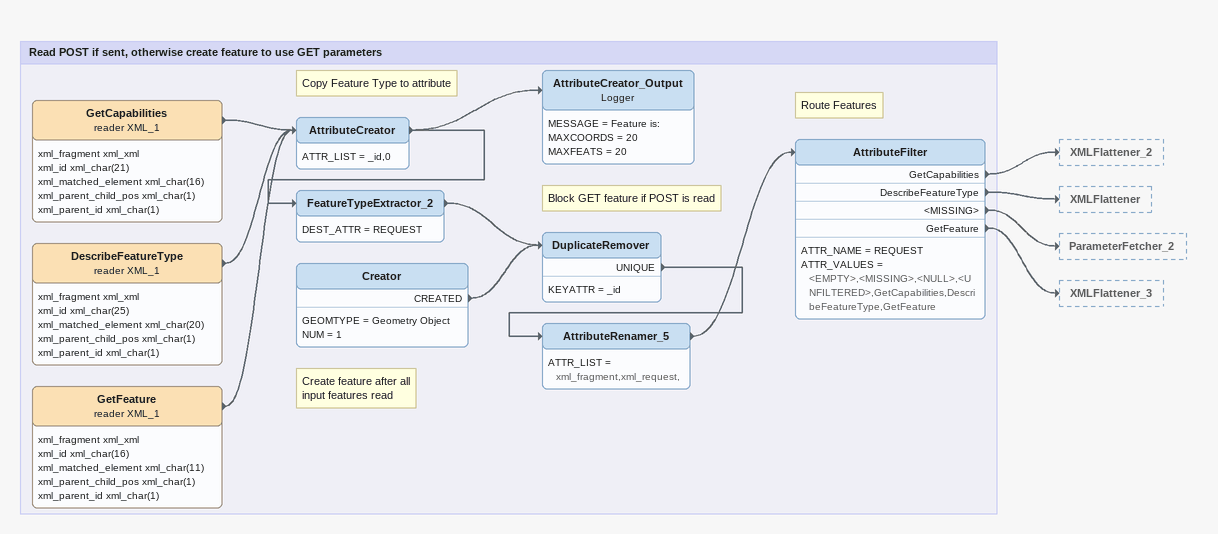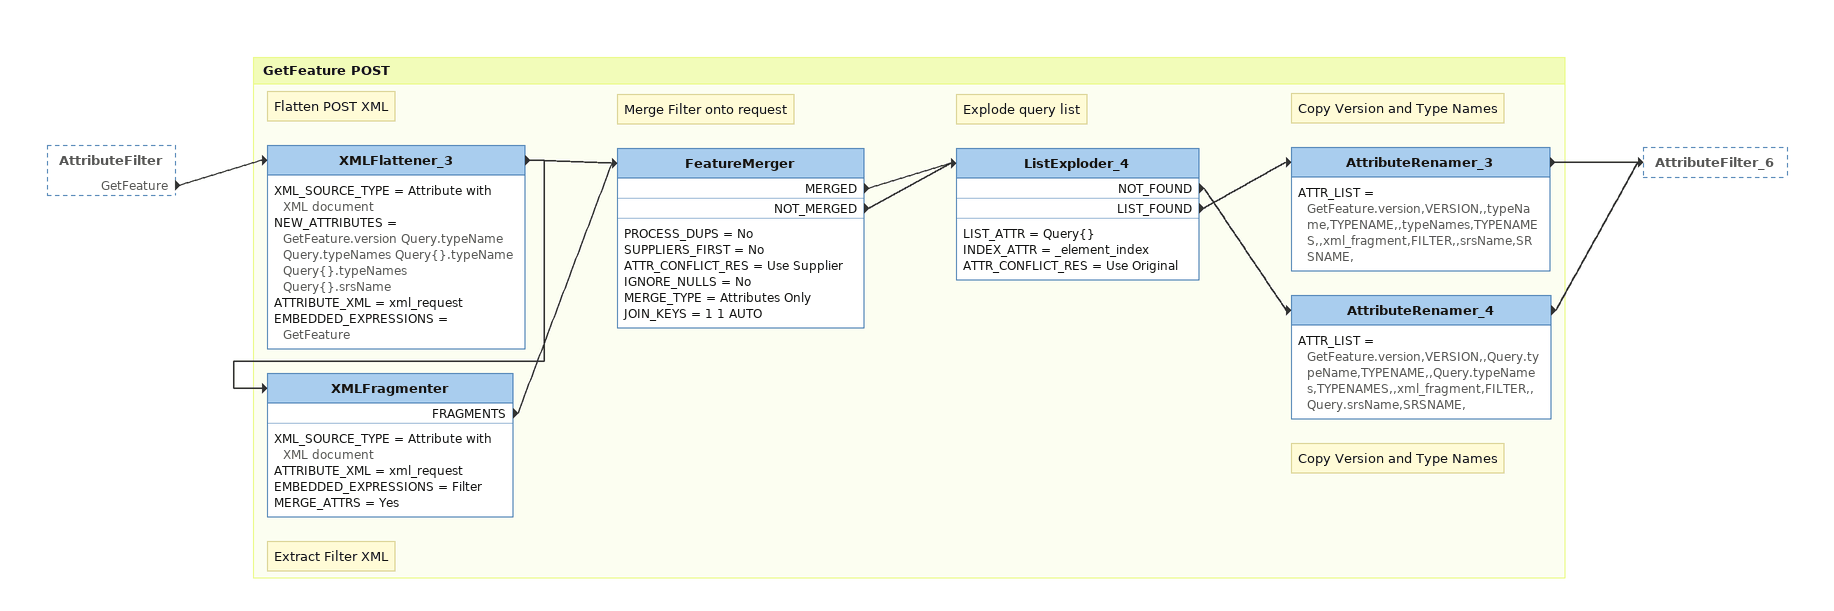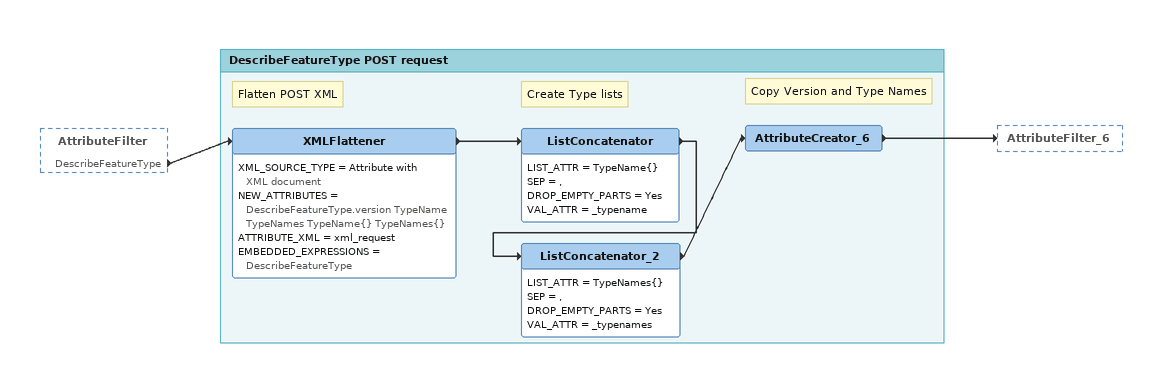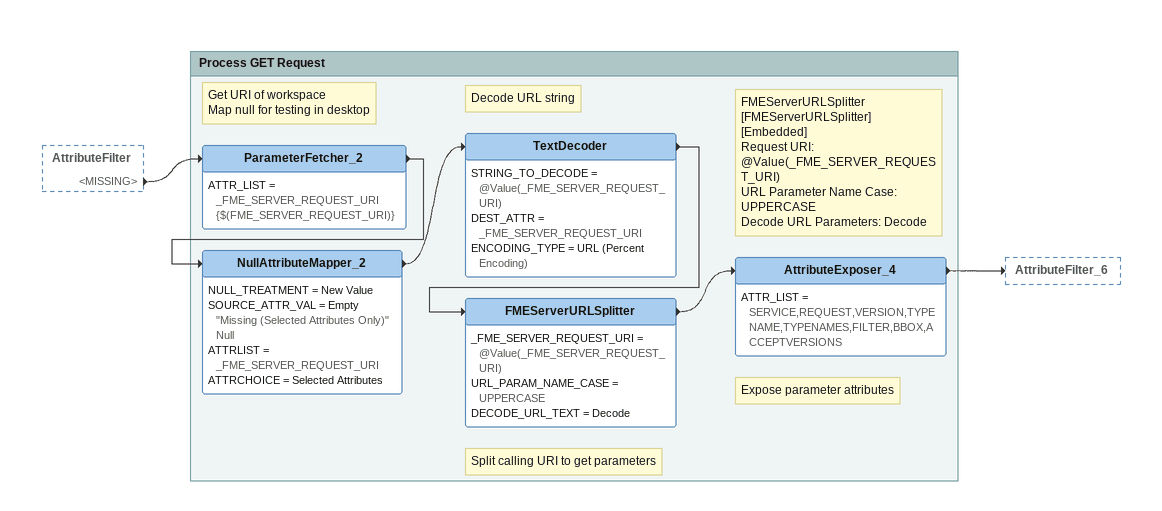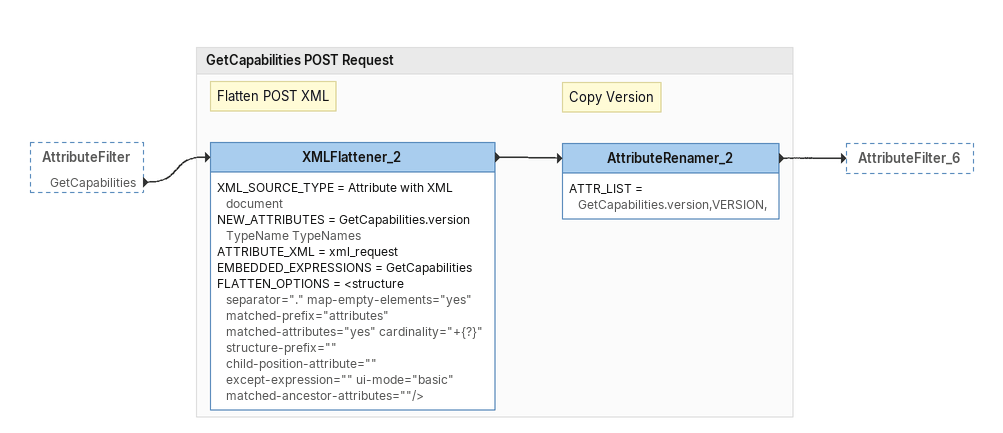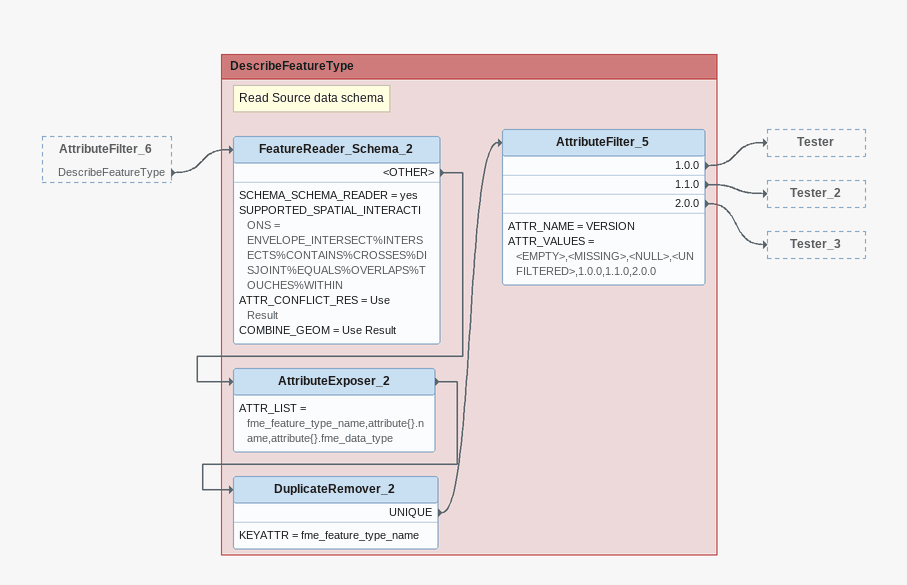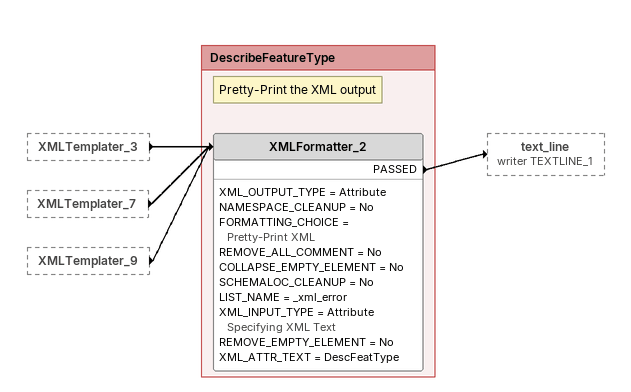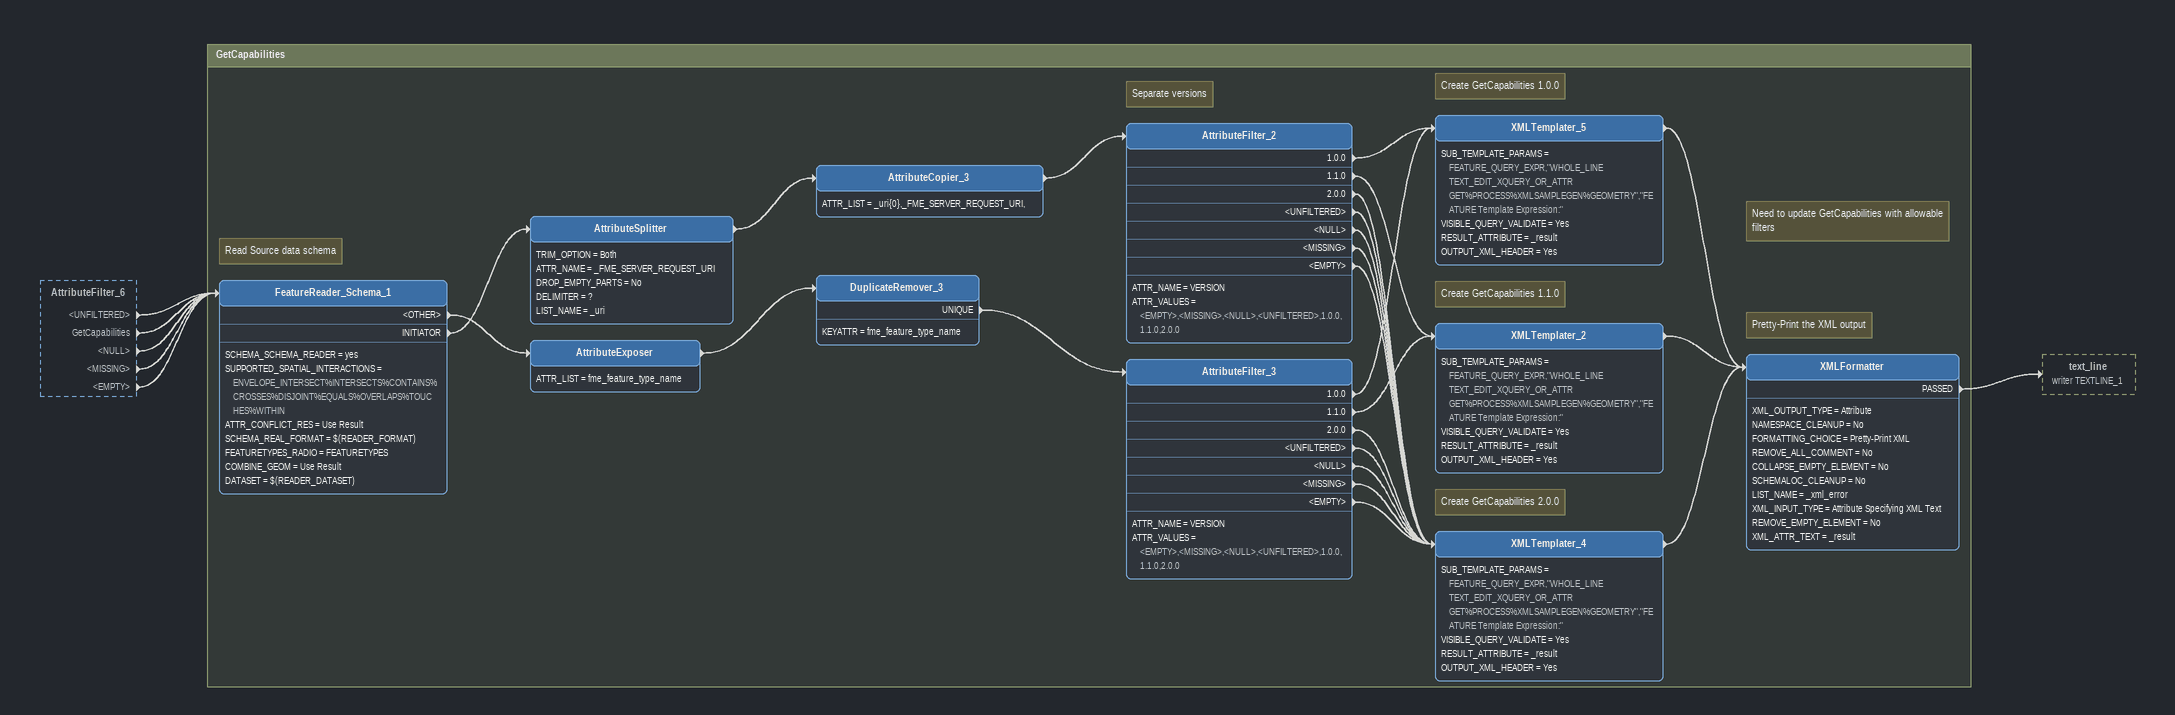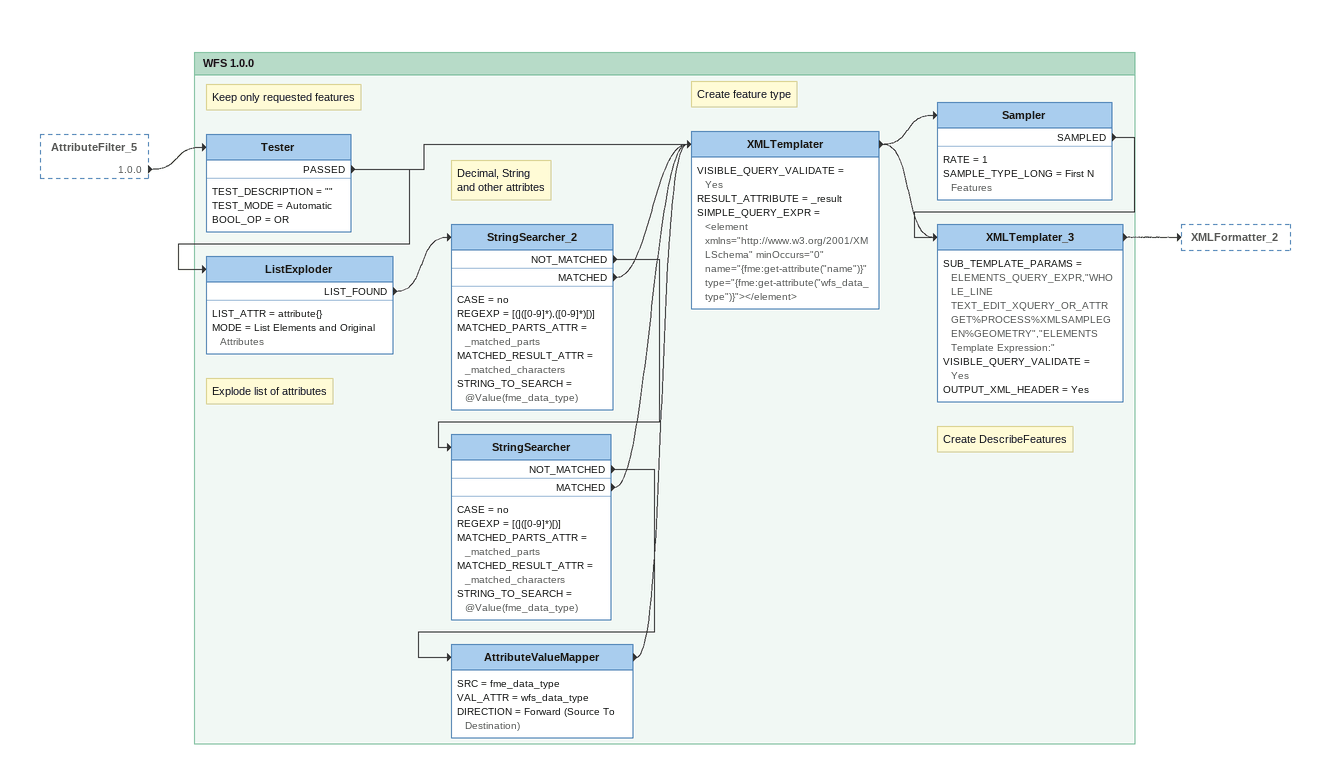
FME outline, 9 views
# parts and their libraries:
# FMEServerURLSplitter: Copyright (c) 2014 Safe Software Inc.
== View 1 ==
Bookmark: Read POST if sent, otherwise create feature to use GET parameters
GetCapabilities (reader XML_1)
    attributes: xml_fragment xml_xml, xml_id xml_char(21), xml_matched_element xml_char(16), xml_parent_child_pos xml_char(1), xml_parent_id xml_char(1)
    -> AttributeCreator
DescribeFeatureType (reader XML_1)
    attributes: xml_fragment xml_xml, xml_id xml_char(25), xml_matched_element xml_char(20), xml_parent_child_pos xml_char(1), xml_parent_id xml_char(1)
    -> AttributeCreator
GetFeature (reader XML_1)
    attributes: xml_fragment xml_xml, xml_id xml_char(16), xml_matched_element xml_char(11), xml_parent_child_pos xml_char(1), xml_parent_id xml_char(1)
    -> AttributeCreator
Note: Copy Feature Type to attribute
AttributeCreator
    ATTR_LIST = _id,0
    -> FeatureTypeExtractor_2
    -> AttributeCreator_Output
AttributeCreator_Output: Logger
    MESSAGE = Feature is:
    MAXCOORDS = 20
    MAXFEATS = 20
FeatureTypeExtractor_2
    DEST_ATTR = REQUEST
    -> DuplicateRemover
Note: Create feature after all / input features read
Creator
    GEOMTYPE = Geometry Object
    NUM = 1
    CREATED -> DuplicateRemover
Note: Block GET feature if POST is read
DuplicateRemover
    KEYATTR = _id
    UNIQUE -> AttributeRenamer_5
AttributeRenamer_5
    ATTR_LIST = xml_fragment,xml_request,
    -> AttributeFilter
Note: Route Features
AttributeFilter
    ATTR_NAME = REQUEST
    ATTR_VALUES = <EMPTY>,<MISSING>,<NULL>,<UNFILTERED>,GetCapabilities,DescribeFeatureType,GetFeature
    GetCapabilities -> XMLFlattener_2
    DescribeFeatureType -> XMLFlattener
    <MISSING> -> ParameterFetcher_2
    GetFeature -> XMLFlattener_3

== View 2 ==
AttributeFilter [outside]
    GetFeature -> XMLFlattener_3

Bookmark: GetFeature POST
Note: Flatten POST XML
XMLFlattener_3
    XML_SOURCE_TYPE = Attribute with XML document
    NEW_ATTRIBUTES = GetFeature.version Query.typeName Query.typeNames Query{}.typeName Query{}.typeNames Query{}.srsName
    ATTRIBUTE_XML = xml_request
    EMBEDDED_EXPRESSIONS = GetFeature
    -> XMLFragmenter
    -> FeatureMerger
Note: Extract Filter XML
XMLFragmenter
    XML_SOURCE_TYPE = Attribute with XML document
    ATTRIBUTE_XML = xml_request
    EMBEDDED_EXPRESSIONS = Filter
    MERGE_ATTRS = Yes
    FRAGMENTS -> FeatureMerger
Note: Merge Filter onto request
FeatureMerger
    PROCESS_DUPS = No
    SUPPLIERS_FIRST = No
    ATTR_CONFLICT_RES = Use Supplier
    IGNORE_NULLS = No
    MERGE_TYPE = Attributes Only
    JOIN_KEYS = 1 1 AUTO
    MERGED -> ListExploder_4
    NOT_MERGED -> ListExploder_4
Note: Explode query list
ListExploder_4
    LIST_ATTR = Query{}
    INDEX_ATTR = _element_index
    ATTR_CONFLICT_RES = Use Original
    NOT_FOUND -> AttributeRenamer_4
    LIST_FOUND -> AttributeRenamer_3
Note: Copy Version and Type Names
AttributeRenamer_3
    ATTR_LIST = GetFeature.version,VERSION,,typeName,TYPENAME,,typeNames,TYPENAMES,,xml_fragment,FILTER,,srsName,SRSNAME,
    -> AttributeFilter_6
Note: Copy Version and Type Names
AttributeRenamer_4
    ATTR_LIST = GetFeature.version,VERSION,,Query.typeName,TYPENAME,,Query.typeNames,TYPENAMES,,xml_fragment,FILTER,,Query.srsName,SRSNAME,
    -> AttributeFilter_6

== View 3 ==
AttributeFilter [outside]
    DescribeFeatureType -> XMLFlattener

Bookmark: DescribeFeatureType POST request
Note: Flatten POST XML
XMLFlattener
    XML_SOURCE_TYPE = Attribute with XML document
    NEW_ATTRIBUTES = DescribeFeatureType.version TypeName TypeNames TypeName{} TypeNames{}
    ATTRIBUTE_XML = xml_request
    EMBEDDED_EXPRESSIONS = DescribeFeatureType
    -> ListConcatenator
Note: Create Type lists
ListConcatenator
    LIST_ATTR = TypeName{}
    SEP = ,
    DROP_EMPTY_PARTS = Yes
    VAL_ATTR = _typename
    -> ListConcatenator_2
ListConcatenator_2
    LIST_ATTR = TypeNames{}
    SEP = ,
    DROP_EMPTY_PARTS = Yes
    VAL_ATTR = _typenames
    -> AttributeCreator_6
Note: Copy Version and Type Names
AttributeCreator_6
    -> AttributeFilter_6

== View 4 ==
AttributeFilter [outside]
    <MISSING> -> ParameterFetcher_2

Bookmark: Process GET Request
Note: Get URI of workspace / Map null for testing in desktop
ParameterFetcher_2
    ATTR_LIST = _FME_SERVER_REQUEST_URI {$(FME_SERVER_REQUEST_URI)}
    -> NullAttributeMapper_2
NullAttributeMapper_2
    NULL_TREATMENT = New Value
    SOURCE_ATTR_VAL = Empty "Missing (Selected Attributes Only)" Null
    ATTRLIST = _FME_SERVER_REQUEST_URI
    ATTRCHOICE = Selected Attributes
    -> TextDecoder
Note: Decode URL string
TextDecoder
    STRING_TO_DECODE = @Value(_FME_SERVER_REQUEST_URI)
    DEST_ATTR = _FME_SERVER_REQUEST_URI
    ENCODING_TYPE = URL (Percent Encoding)
    -> FMEServerURLSplitter
Note: Split calling URI to get parameters
Note: FMEServerURLSplitter [FMEServerURLSplitter] / [Embedded] / Request URI: @Value(_FME_SERVER_REQUEST_URI) / URL Parameter Name Case: UPPERCASE / Decode URL Parameters: Decode
FMEServerURLSplitter
    _FME_SERVER_REQUEST_URI = @Value(_FME_SERVER_REQUEST_URI)
    URL_PARAM_NAME_CASE = UPPERCASE
    DECODE_URL_TEXT = Decode
    -> AttributeExposer_4
Note: Expose parameter attributes
AttributeExposer_4
    ATTR_LIST = SERVICE,REQUEST,VERSION,TYPENAME,TYPENAMES,FILTER,BBOX,ACCEPTVERSIONS
    -> AttributeFilter_6

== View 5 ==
AttributeFilter [outside]
    GetCapabilities -> XMLFlattener_2

Bookmark: GetCapabilities POST Request
Note: Flatten POST XML
XMLFlattener_2
    XML_SOURCE_TYPE = Attribute with XML document
    NEW_ATTRIBUTES = GetCapabilities.version TypeName TypeNames
    ATTRIBUTE_XML = xml_request
    EMBEDDED_EXPRESSIONS = GetCapabilities
    FLATTEN_OPTIONS = <structure separator="." map-empty-elements="yes" matched-prefix="attributes" matched-attributes="yes" cardinality="+{?}" structure-prefix="" child-position-attribute="" except-expression="" ui-mode="basic" matched-ancestor-attributes=""/>
    -> AttributeRenamer_2
Note: Copy Version
AttributeRenamer_2
    ATTR_LIST = GetCapabilities.version,VERSION,
    -> AttributeFilter_6

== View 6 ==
AttributeFilter_6 [outside]
    DescribeFeatureType -> FeatureReader_Schema_2

Bookmark: DescribeFeatureType
Note: Read Source data schema
FeatureReader_Schema_2
    SCHEMA_SCHEMA_READER = yes
    SUPPORTED_SPATIAL_INTERACTIONS = ENVELOPE_INTERSECT%INTERSECTS%CONTAINS%CROSSES%DISJOINT%EQUALS%OVERLAPS%TOUCHES%WITHIN
    ATTR_CONFLICT_RES = Use Result
    COMBINE_GEOM = Use Result
    <OTHER> -> AttributeExposer_2
AttributeExposer_2
    ATTR_LIST = fme_feature_type_name,attribute{}.name,attribute{}.fme_data_type
    -> DuplicateRemover_2
DuplicateRemover_2
    KEYATTR = fme_feature_type_name
    UNIQUE -> AttributeFilter_5
AttributeFilter_5
    ATTR_NAME = VERSION
    ATTR_VALUES = <EMPTY>,<MISSING>,<NULL>,<UNFILTERED>,1.0.0,1.1.0,2.0.0
    1.0.0 -> Tester
    1.1.0 -> Tester_2
    2.0.0 -> Tester_3

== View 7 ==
XMLTemplater_3 [outside]
    -> XMLFormatter_2
XMLTemplater_7 [outside]
    -> XMLFormatter_2
XMLTemplater_9 [outside]
    -> XMLFormatter_2

Bookmark: DescribeFeatureType
Note: Pretty-Print the XML output
XMLFormatter_2
    XML_OUTPUT_TYPE = Attribute
    NAMESPACE_CLEANUP = No
    FORMATTING_CHOICE = Pretty-Print XML
    REMOVE_ALL_COMMENT = No
    COLLAPSE_EMPTY_ELEMENT = No
    SCHEMALOC_CLEANUP = No
    LIST_NAME = _xml_error
    XML_INPUT_TYPE = Attribute Specifying XML Text
    REMOVE_EMPTY_ELEMENT = No
    XML_ATTR_TEXT = DescFeatType
    PASSED -> text_line (writer TEXTLINE_1)

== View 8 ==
AttributeFilter_6 [outside]
    <UNFILTERED> -> FeatureReader_Schema_1
    GetCapabilities -> FeatureReader_Schema_1
    <NULL> -> FeatureReader_Schema_1
    <MISSING> -> FeatureReader_Schema_1
    <EMPTY> -> FeatureReader_Schema_1

Bookmark: GetCapabilities
Note: Read Source data schema
FeatureReader_Schema_1
    SCHEMA_SCHEMA_READER = yes
    SUPPORTED_SPATIAL_INTERACTIONS = ENVELOPE_INTERSECT%INTERSECTS%CONTAINS%CROSSES%DISJOINT%EQUALS%OVERLAPS%TOUCHES%WITHIN
    ATTR_CONFLICT_RES = Use Result
    SCHEMA_REAL_FORMAT = $(READER_FORMAT)
    FEATURETYPES_RADIO = FEATURETYPES
    COMBINE_GEOM = Use Result
    DATASET = $(READER_DATASET)
    <OTHER> -> AttributeExposer
    INITIATOR -> AttributeSplitter
AttributeSplitter
    TRIM_OPTION = Both
    ATTR_NAME = _FME_SERVER_REQUEST_URI
    DROP_EMPTY_PARTS = No
    DELIMITER = ?
    LIST_NAME = _uri
    -> AttributeCopier_3
AttributeCopier_3
    ATTR_LIST = _uri{0},_FME_SERVER_REQUEST_URI,
    -> AttributeFilter_2
Note: Separate versions
AttributeFilter_2
    ATTR_NAME = VERSION
    ATTR_VALUES = <EMPTY>,<MISSING>,<NULL>,<UNFILTERED>,1.0.0,1.1.0,2.0.0
    1.0.0 -> XMLTemplater_5
    1.1.0 -> XMLTemplater_2
    2.0.0 -> XMLTemplater_4
    <UNFILTERED> -> XMLTemplater_4
    <NULL> -> XMLTemplater_4
    <MISSING> -> XMLTemplater_4
    <EMPTY> -> XMLTemplater_4
AttributeExposer
    ATTR_LIST = fme_feature_type_name
    -> DuplicateRemover_3
DuplicateRemover_3
    KEYATTR = fme_feature_type_name
    UNIQUE -> AttributeFilter_3
AttributeFilter_3
    ATTR_NAME = VERSION
    ATTR_VALUES = <EMPTY>,<MISSING>,<NULL>,<UNFILTERED>,1.0.0,1.1.0,2.0.0
    1.0.0 -> XMLTemplater_5
    1.1.0 -> XMLTemplater_2
    2.0.0 -> XMLTemplater_4
    <UNFILTERED> -> XMLTemplater_4
    <NULL> -> XMLTemplater_4
    <MISSING> -> XMLTemplater_4
    <EMPTY> -> XMLTemplater_4
Note: Create GetCapabilities 1.0.0
XMLTemplater_5
    SUB_TEMPLATE_PARAMS = FEATURE_QUERY_EXPR,"WHOLE_LINE TEXT_EDIT_XQUERY_OR_ATTR GET%PROCESS%XMLSAMPLEGEN%GEOMETRY","FEATURE Template Expression:"
    VISIBLE_QUERY_VALIDATE = Yes
    RESULT_ATTRIBUTE = _result
    OUTPUT_XML_HEADER = Yes
    -> XMLFormatter
Note: Create GetCapabilities 1.1.0
Note: Need to update GetCapabilities with allowable filters
XMLTemplater_2
    SUB_TEMPLATE_PARAMS = FEATURE_QUERY_EXPR,"WHOLE_LINE TEXT_EDIT_XQUERY_OR_ATTR GET%PROCESS%XMLSAMPLEGEN%GEOMETRY","FEATURE Template Expression:"
    VISIBLE_QUERY_VALIDATE = Yes
    RESULT_ATTRIBUTE = _result
    OUTPUT_XML_HEADER = Yes
    -> XMLFormatter
Note: Create GetCapabilities 2.0.0
XMLTemplater_4
    SUB_TEMPLATE_PARAMS = FEATURE_QUERY_EXPR,"WHOLE_LINE TEXT_EDIT_XQUERY_OR_ATTR GET%PROCESS%XMLSAMPLEGEN%GEOMETRY","FEATURE Template Expression:"
    VISIBLE_QUERY_VALIDATE = Yes
    RESULT_ATTRIBUTE = _result
    OUTPUT_XML_HEADER = Yes
    -> XMLFormatter
Note: Pretty-Print the XML output
XMLFormatter
    XML_OUTPUT_TYPE = Attribute
    NAMESPACE_CLEANUP = No
    FORMATTING_CHOICE = Pretty-Print XML
    REMOVE_ALL_COMMENT = No
    COLLAPSE_EMPTY_ELEMENT = No
    SCHEMALOC_CLEANUP = No
    LIST_NAME = _xml_error
    XML_INPUT_TYPE = Attribute Specifying XML Text
    REMOVE_EMPTY_ELEMENT = No
    XML_ATTR_TEXT = _result
    PASSED -> text_line (writer TEXTLINE_1)

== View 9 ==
AttributeFilter_5 [outside]
    1.0.0 -> Tester

Bookmark: WFS 1.0.0
Note: Keep only requested features
Tester
    TEST_DESCRIPTION = ""
    TEST_MODE = Automatic
    BOOL_OP = OR
    PASSED -> ListExploder
    PASSED -> XMLTemplater
Note: Explode list of attributes
ListExploder
    LIST_ATTR = attribute{}
    MODE = List Elements and Original Attributes
    LIST_FOUND -> StringSearcher_2
Note: Decimal, String / and other attribtes
StringSearcher_2
    CASE = no
    REGEXP = [(]([0-9]*),([0-9]*)[)]
    MATCHED_PARTS_ATTR = _matched_parts
    MATCHED_RESULT_ATTR = _matched_characters
    STRING_TO_SEARCH = @Value(fme_data_type)
    NOT_MATCHED -> StringSearcher
    MATCHED -> XMLTemplater
StringSearcher
    CASE = no
    REGEXP = [(]([0-9]*)[)]
    MATCHED_PARTS_ATTR = _matched_parts
    MATCHED_RESULT_ATTR = _matched_characters
    STRING_TO_SEARCH = @Value(fme_data_type)
    NOT_MATCHED -> AttributeValueMapper
    MATCHED -> XMLTemplater
AttributeValueMapper
    SRC = fme_data_type
    VAL_ATTR = wfs_data_type
    DIRECTION = Forward (Source To Destination)
    -> XMLTemplater
Note: Create feature type
XMLTemplater
    VISIBLE_QUERY_VALIDATE = Yes
    RESULT_ATTRIBUTE = _result
    SIMPLE_QUERY_EXPR = <element xmlns="http://www.w3.org/2001/XMLSchema" minOccurs="0" name="{fme:get-attribute("name")}" type="{fme:get-attribute("wfs_data_type")}"></element>
    -> XMLTemplater_3
    -> Sampler
Sampler
    RATE = 1
    SAMPLE_TYPE_LONG = First N Features
    SAMPLED -> XMLTemplater_3
Note: Create DescribeFeatures
XMLTemplater_3
    SUB_TEMPLATE_PARAMS = ELEMENTS_QUERY_EXPR,"WHOLE_LINE TEXT_EDIT_XQUERY_OR_ATTR GET%PROCESS%XMLSAMPLEGEN%GEOMETRY","ELEMENTS Template Expression:"
    VISIBLE_QUERY_VALIDATE = Yes
    OUTPUT_XML_HEADER = Yes
    -> XMLFormatter_2
